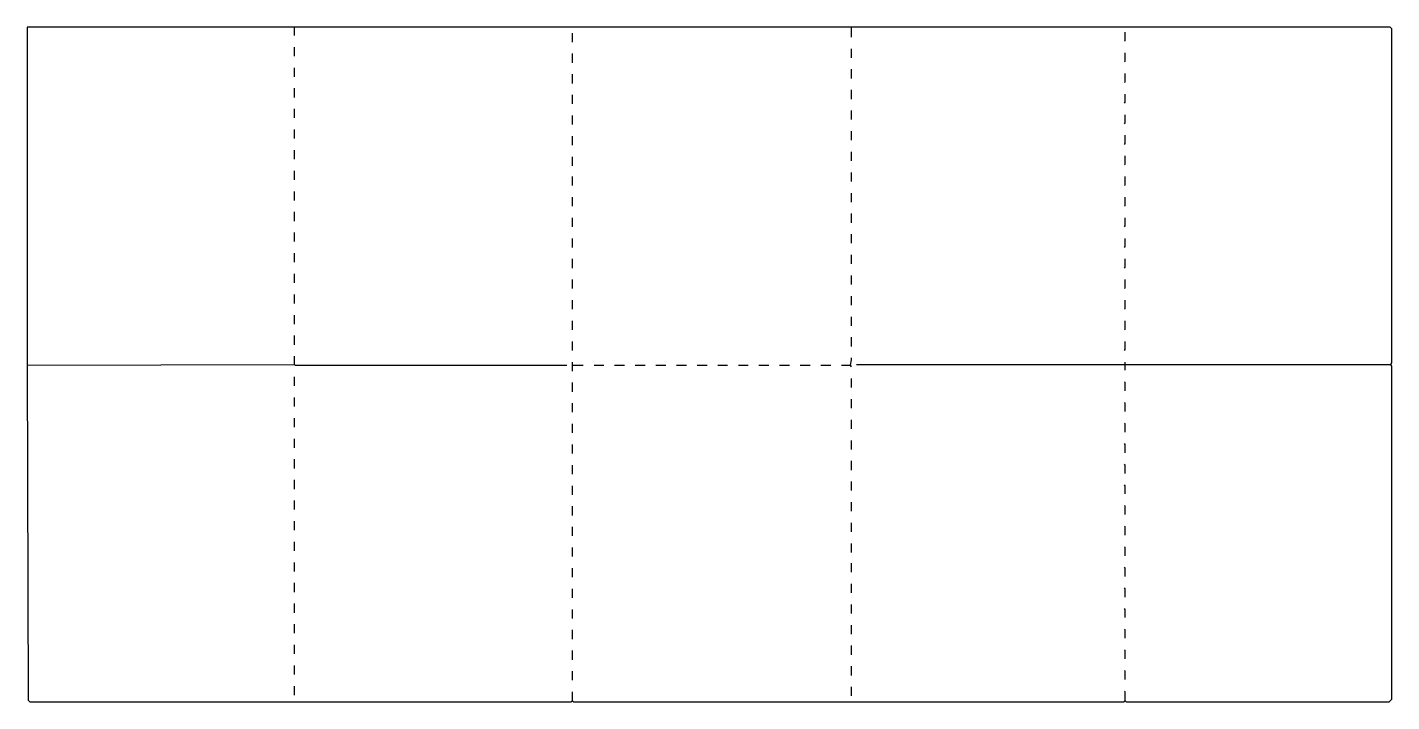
# Model space of a CAD drawing. Extents: x 85 to 1739, y 43 to 861.
import ezdxf

# ---------------------------------------------------------------- set-up
doc = ezdxf.new("R2010")
doc.units = 0
doc.layers.get('0').update_dxf_attribs({"linetype": 'CONTINUOUS'})

msp = doc.modelspace()

# ---------------------------------------------------------------- linework, layer by layer
at = {"color": 250, "linetype": 'CONTINUOUS'}
for points in [[(1416, 44), (1417, 43), (1736, 43), (1739, 46), (1739, 450), (1738, 452), (1739, 454), (1739, 859), (1737, 861), (85, 861), (85, 451), (86, 45), (88, 43), (744, 43), (746, 44), (747, 43), (1414, 43), (1416, 44), (1416, 55), (1415, 56)], [(409, 851), (409, 861)], [(1084, 849), (1084, 861)], [(746, 843), (746, 854)], [(409, 826), (409, 837)], [(746, 818), (746, 829)], [(1084, 824), (1084, 835)], [(409, 801), (409, 812)], [(746, 793), (746, 804)], [(1084, 799), (1084, 810)], [(409, 776), (409, 787)], [(746, 768), (746, 779)], [(1084, 774), (1084, 785)], [(409, 751), (409, 762)], [(746, 743), (746, 754)], [(1084, 749), (1084, 760)], [(409, 726), (409, 737)], [(746, 718), (746, 729)], [(1084, 724), (1084, 735)], [(409, 701), (409, 712)], [(746, 693), (746, 704)], [(1084, 699), (1084, 710)], [(409, 676), (409, 687)], [(746, 669), (746, 680)], [(1084, 674), (1084, 685)], [(409, 651), (409, 662)], [(746, 644), (746, 655)], [(1084, 649), (1084, 660)], [(409, 626), (409, 637)], [(746, 619), (746, 630)], [(1084, 624), (1084, 635)], [(409, 601), (409, 612)], [(746, 594), (746, 605)], [(1084, 599), (1084, 610)], [(409, 576), (409, 587)], [(746, 569), (746, 580)], [(1084, 574), (1084, 585)], [(409, 551), (409, 562)], [(746, 544), (746, 555)], [(1084, 549), (1084, 560)], [(409, 526), (409, 537)], [(746, 519), (746, 530)], [(1084, 524), (1084, 535)], [(409, 501), (409, 512)], [(746, 494), (746, 505)], [(1084, 499), (1084, 510)], [(409, 476), (409, 487)], [(746, 469), (746, 480)], [(1084, 474), (1084, 485)], [(85, 451), (409, 452), (410, 451), (739, 451)], [(409, 452), (409, 462)], [(746, 444), (746, 451), (746, 455)], [(746, 451), (759, 451)], [(772, 451), (784, 451)], [(797, 451), (809, 451)], [(822, 451), (834, 451)], [(847, 451), (859, 451)], [(872, 451), (884, 451)], [(897, 451), (909, 451)], [(922, 451), (934, 451)], [(947, 451), (959, 451)], [(972, 451), (984, 451)], [(997, 451), (1009, 451)], [(1022, 451), (1034, 451)], [(1047, 451), (1059, 451)], [(1072, 451), (1083, 451)], [(1090, 452), (1416, 452), (1738, 452)], [(409, 426), (409, 437)], [(1084, 424), (1084, 435)], [(746, 419), (746, 430)], [(409, 401), (409, 412)], [(746, 394), (746, 405)], [(1084, 399), (1084, 410)], [(409, 376), (409, 387)], [(1084, 374), (1084, 385)], [(746, 369), (746, 380)], [(409, 351), (409, 362)], [(746, 344), (746, 355)], [(1084, 349), (1084, 360)], [(409, 326), (409, 337)], [(1084, 324), (1084, 335)], [(746, 319), (746, 330)], [(409, 301), (409, 312)], [(746, 294), (746, 305)], [(1084, 299), (1084, 310)], [(409, 276), (409, 287)], [(1084, 274), (1084, 285)], [(746, 269), (746, 280)], [(409, 251), (409, 262)], [(746, 244), (746, 255)], [(1084, 249), (1084, 260)], [(409, 226), (409, 237)], [(1084, 224), (1084, 235)], [(746, 219), (746, 230)], [(409, 201), (409, 212)], [(746, 194), (746, 205)], [(1084, 200), (1084, 211)], [(409, 176), (409, 187)], [(1084, 175), (1084, 186)], [(746, 169), (746, 180)], [(409, 151), (409, 162)], [(746, 144), (746, 155)], [(1084, 150), (1084, 161)], [(409, 126), (409, 137)], [(1084, 125), (1084, 136)], [(746, 119), (746, 130)], [(409, 101), (409, 112)], [(746, 94), (746, 105)], [(1084, 100), (1084, 111)], [(409, 76), (409, 87)], [(1084, 75), (1084, 86)], [(746, 69), (746, 80)], [(409, 51), (409, 62)], [(746, 44), (746, 55)], [(1084, 50), (1084, 61)]]:
    msp.add_lwpolyline(points, dxfattribs=at)
at = {"color": 252, "linetype": 'CONTINUOUS'}
for points in [[(1415, 844), (1416, 845), (1416, 855)], [(1415, 819), (1416, 820), (1416, 830)], [(1415, 794), (1416, 795), (1416, 805)], [(1415, 769), (1416, 770), (1416, 780)], [(1415, 744), (1416, 745), (1416, 755)], [(1415, 719), (1416, 720), (1416, 730)], [(1415, 694), (1416, 695), (1416, 705)], [(1415, 669), (1416, 670), (1416, 680)], [(1415, 644), (1416, 645), (1416, 655)], [(1415, 619), (1416, 620), (1416, 630)], [(1415, 594), (1416, 595), (1416, 605)], [(1415, 569), (1416, 570), (1416, 580)], [(1415, 544), (1416, 545), (1416, 555)], [(1415, 519), (1416, 520), (1416, 530)], [(1415, 494), (1416, 495), (1416, 505)], [(1415, 469), (1416, 470), (1416, 480)]]:
    msp.add_lwpolyline(points, dxfattribs=at)
at = {"color": 250, "linetype": 'CONTINUOUS'}
msp.add_lwpolyline([(1084, 449), (1083, 451, 0.07013), (1084, 460)], format="xyb", dxfattribs=at)
at = {"color": 251, "linetype": 'CONTINUOUS'}
for points in [[(1416, 445), (1416, 452), (1416, 455)], [(1416, 420), (1416, 430), (1415, 431)], [(1416, 395), (1416, 405), (1415, 406)], [(1416, 370), (1416, 380), (1415, 381)], [(1416, 345), (1416, 355), (1415, 356)], [(1416, 320), (1416, 330), (1415, 331)], [(1416, 295), (1416, 305), (1415, 306)], [(1416, 270), (1416, 280), (1415, 281)], [(1416, 245), (1416, 255), (1415, 256)], [(1416, 220), (1416, 230), (1415, 231)], [(1416, 195), (1416, 205), (1415, 206)], [(1416, 170), (1416, 180), (1415, 181)], [(1416, 145), (1416, 155), (1415, 156)], [(1416, 120), (1416, 130), (1415, 131)], [(1416, 95), (1416, 105), (1415, 106)], [(1416, 70), (1416, 80), (1415, 81)]]:
    msp.add_lwpolyline(points, dxfattribs=at)

doc.saveas('drawing.dxf')
